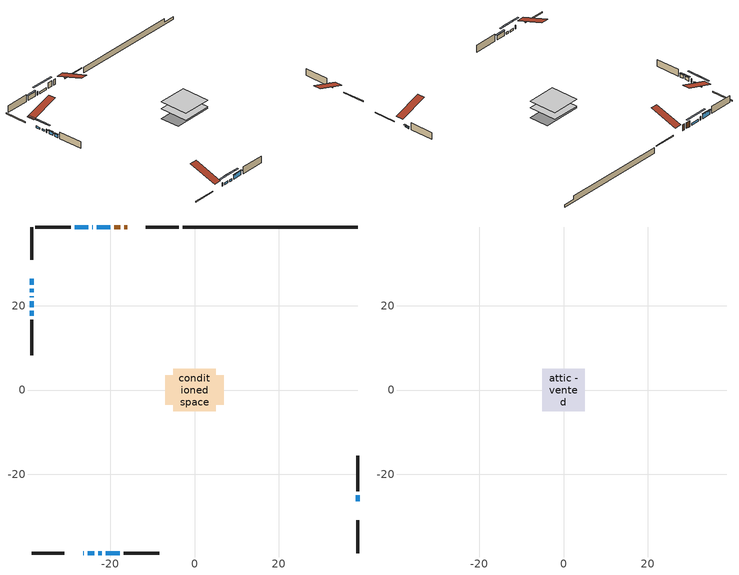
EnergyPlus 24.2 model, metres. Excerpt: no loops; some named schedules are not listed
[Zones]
conditioned space
 floor adiabatic (AdiabaticFloorConstruction): -5.04,-5.04 -5.04,5.04 5.04,5.04 5.04,-5.04 z1.22
 floor foundation (Slab1 construction): -6.91,-3.45 -6.91,3.45 6.91,3.45 6.91,-3.45 z-0.85
 wall outside (RimJoist1 construction): -3.75,38.63 -11.53,38.63 / -38.63,-38.63 -30.86,-38.63 / -38.63,38.63 -38.63,30.86 / 38.63,-38.63 38.63,-30.86 z1.22:1.52
 wall outside (AdiabaticWallConstruction 1): -15.97,38.63 -16.68,38.63 / -17.6,38.63 -19.05,38.63 z1.22:3.25
 wall outside (AdiabaticWallConstruction): -26.41,-38.63 -26.2,-38.63 / -24.06,38.63 -24.26,38.63 / -38.63,22.22 -38.63,22.01 / -38.63,21.08 -38.63,19.66 z1.22:2.44; -19.98,38.63 -23.13,38.63 / -25.28,-38.63 -23.75,-38.63 / -22.82,-38.63 -22.01,-38.63 / -38.63,26.41 -38.63,24.88 / -38.63,23.96 -38.63,23.14 / 38.63,-26.41 38.63,-24.88 z1.22:1.88; -25.19,38.63 -28.34,38.63 z1.22:2.85; -21.08,-38.63 -17.73,-38.63 z1.22:2.74; -38.63,18.73 -38.63,17.61 z1.22:2.34
 wall outside (Wall1 construction): -29.27,38.63 -37.7,38.63 / -16.8,-38.63 -8.37,-38.63 / -38.63,16.68 -38.63,8.25 / 38.63,-23.96 38.63,-15.53 z1.22:3.66
 wall foundation (FoundationWall1 construction): -2.82,38.63,-0.85 -2.82,38.63,1.22 34.48,38.63,1.22 34.48,38.63,-0.03 38.63,38.63,-0.03 38.63,38.63,-0.85
 window (WindowConstruction 5): -26.41,-38.63 -26.2,-38.63 z1.22:2.44
 window (WindowConstruction 8): -19.98,38.63 -23.13,38.63 z1.22:1.88
 window (WindowConstruction 9): -25.28,-38.63 -23.75,-38.63 z1.22:1.88
 window (WindowConstruction 10): -22.82,-38.63 -22.01,-38.63 z1.22:1.88
 window (WindowConstruction 11): -38.63,26.41 -38.63,24.89 z1.22:1.88
 window (WindowConstruction 12): -38.63,23.96 -38.63,23.14 z1.22:1.88
 window (WindowConstruction 6): -24.06,38.63 -24.26,38.63 z1.22:2.44
 window (WindowConstruction 7): -38.63,22.21 -38.63,22.01 z1.22:2.44
 window (WindowConstruction): 38.63,-26.41 38.63,-24.89 z1.22:1.88
 window (WindowConstruction 1): -25.19,38.63 -28.34,38.63 z1.22:2.84
 window (WindowConstruction 2): -21.08,-38.63 -17.73,-38.63 z1.22:2.74
 window (WindowConstruction 3): -38.63,21.08 -38.63,19.66 z1.22:2.44
 window (WindowConstruction 4): -38.63,18.73 -38.63,17.61 z1.22:2.34
 door (Door): -15.97,38.63 -16.68,38.63 z1.22:3.25
 door (Door 1): -17.6,38.63 -19.05,38.63 z1.22:3.25
 ceiling adiabatic (AdiabaticFloorConstruction): 5.04,-5.04 5.04,5.04 -5.04,5.04 -5.04,-5.04 z1.22
attic - vented
 floor to conditioned space (Floor1 construction Reversed): -5.05,-5.05 -5.05,5.05 5.05,5.05 5.05,-5.05 z3.66
 roof outside (Roof1 construction): -15.04,38.63,3.66 -15.04,28.8,6.93 -12.45,28.8,6.93 -12.45,38.63,3.66; -27.34,-38.63,3.66 -27.34,-28.8,6.93 -29.93,-28.8,6.93 -29.93,-38.63,3.66; -38.63,27.34,3.66 -28.8,27.34,6.93 -28.8,29.93,6.93 -38.63,29.93,3.66; 38.63,-27.34,3.66 28.8,-27.34,6.93 28.8,-29.93,6.93 38.63,-29.93,3.66
shading: -25.71,38.63 -17.4,38.63 -17.4,39.04 -25.71,39.04 z4.46; -21.17,-38.63 -27.85,-38.63 -27.85,-39.04 -21.17,-39.04 z4.46; -19.43,-38.63 -25.4,-38.63 -25.4,-39.04 -19.43,-39.04 z4.46; -38.63,22.31 -38.63,28.99 -39.04,28.99 -39.04,22.31 z4.46; -38.63,20.56 -38.63,26.54 -39.04,26.54 -39.04,20.56 z4.46; 38.63,-24.68 38.63,-26.61 39.04,-26.61 39.04,-24.68 z2.08; -28.54,38.63 -24.99,38.63 -24.99,39.04 -28.54,39.04 z3.05; -17.53,-38.63 -21.28,-38.63 -21.28,-39.04 -17.53,-39.04 z2.95; -38.63,19.46 -38.63,21.28 -39.04,21.28 -39.04,19.46 z2.64; -38.63,17.41 -38.63,18.93 -39.04,18.93 -39.04,17.41 z2.54
[Building]
Building 1: Terrain=Suburbs
[Site:Location]
Toronto Intl AP_ON: Latitude {deg}=43.68; Longitude {deg}=-79.63; Time Zone {hr}=-5; Elevation {m}=173; Keep Site Location Information=Yes
[Site:GroundTemperature:Shallow]
4.59119, 2.66285, 2.50842, 3.42352, 7.09712, 10.7536, 13.9236, 15.9317, 16.1023, 14.4691, 11.3799, 7.83558
[Site:WaterMainsTemperature]
Calculation Method=Schedule; Temperature Schedule=mains temperature schedule
[Material] Roughness=Rough; Thermal Absorptance=0.9
Name | Thickness {m} | Conductivity {W/m-K} | Density {kg/m3} | Specific Heat {J/kg-K} | Solar Absorptance | Visible Absorptance
asphalt or fiberglass shingles | 0.00635 | 0.162714 | 1121.4 | 1465.45 | 0.4 | 0.4
ceiling loosefill ins | 0.169333 | 0.0480833 | 16.02 | 1046.75 | 0.7 | 0.7
ceiling stud and cavity | 0.1397 | 0.115652 | 65.682 | 1177.47 | 0.7 | 0.7
concrete 4.0 in. | 0.1016 | 1.803125 | 2242.8 | 837.4 | 0.7 | 0.7
concrete 8.0 in. | 0.2032 | 1.803125 | 2242.8 | 837.4 | 0.7 | 0.7
door material | 0.04445 | 0.188738 | 512.64 | 1214.23 | 0.7 | 0.7
door material 1 | 0.04445 | 0.053851 | 512.64 | 1214.23 | 0.7 | 0.7
exterior vertical ins | 0.0454343 | 0.029427 | 32.04 | 1214.23 | 0.7 | 0.7
floor covering | 0.0127 | 0.0433444 | 54.468 | 1339.84 | 0.6 | 0.6
floor rigid ins; wall rigid ins | 0.512978 | 0.029427 | 32.04 | 1214.23 | 0.7 | 0.7
floor stud and cavity | 0.1397 | 1.75129 | 37.0049 | 1207.88 | 0.7 | 0.7
furniture material conditioned space 1 | 0.1524 | 0.115458 | 640.8 | 1214.23 | 0.6 | 0.6
gypsum board | 0.0127 | 0.160291 | 801 | 837.4 | 0.6 | 0.6
gypsum board 1 | 0.0127 | 0.160291 | 801 | 837.4 | 0.7 | 0.7
osb sheathing 0.5 in. | 0.0127 | 0.115458 | 512.64 | 1214.23 | 0.7 | 0.7
osb sheathing 0.75 in. | 0.01905 | 0.115458 | 512.64 | 1214.23 | 0.7 | 0.7
osb sheathing 2.0 in. | 0.0508 | 0.115458 | 512.64 | 1214.23 | 0.7 | 0.7
rim joist stud and cavity | 0.0508 | 0.029095 | 125.044 | 1163.47 | 0.6 | 0.6
wall stud and cavity | 0.1397 | 0.702165 | 139.0536 | 1170.24 | 0.7 | 0.7
wall stud and cavity 1 | 0.0889 | 0.380278 | 52.3479 | 1209.89 | 0.7 | 0.7
wall stud and cavity 2 | 0.0889 | 0.391764 | 83.0341 | 1211.67 | 0.7 | 0.7
wood siding | 0.0254 | 0.102417 | 544.68 | 1172.36 | 0.57 | 0.57
wood siding 1; wood siding 2; wood siding 3 | 0.0254 | 0.102417 | 544.68 | 1172.36 | 0.7 | 0.7
[WindowMaterial:SimpleGlazingSystem]
Name | U-Factor {W/m2-K} | Solar Heat Gain Coefficient
WindowMaterial | 2.95313 | 0.64
WindowMaterial 1 | 2.87647 | 0.71
WindowMaterial 2 | 2.89692 | 0.69
WindowMaterial 3 | 2.91338 | 0.67
WindowMaterial 4 | 2.92871 | 0.66
WindowMaterial 5 | 6.93965 | 0.69
WindowMaterial 6 | 2.9395 | 0.65
WindowMaterial 7 | 2.97754 | 0.61
[Construction]
AdiabaticFloorConstruction: floor stud and cavity, floor rigid ins, osb sheathing 0.75 in., floor covering
AdiabaticWallConstruction: wood siding 2, wall rigid ins, wall stud and cavity 1, gypsum board
AdiabaticWallConstruction 1: wood siding 3, wall rigid ins, wall stud and cavity 1, gypsum board
Door: door material
Door 1: door material 1
Floor1 construction Reversed: gypsum board, ceiling stud and cavity, ceiling loosefill ins
FoundationWall1 construction: concrete 8.0 in., gypsum board 1
furniture construction conditioned space 1: furniture material conditioned space 1
PartitionWallConstruction: gypsum board, wall stud and cavity 2, gypsum board
RimJoist1 construction: wood siding 1, osb sheathing 2.0 in., rim joist stud and cavity
Roof1 construction: asphalt or fiberglass shingles
Slab1 construction: concrete 4.0 in.
Wall1 construction: wood siding, osb sheathing 0.5 in., wall stud and cavity, gypsum board
WindowConstruction; WindowConstruction 11; WindowConstruction 9: WindowMaterial
WindowConstruction 1: WindowMaterial 1
WindowConstruction 10; WindowConstruction 12: WindowMaterial 7
WindowConstruction 2: WindowMaterial 2
WindowConstruction 3: WindowMaterial 3
WindowConstruction 4: WindowMaterial 4
WindowConstruction 5; WindowConstruction 6; WindowConstruction 7: WindowMaterial 5
WindowConstruction 8: WindowMaterial 6
[Zone] Multiplier=1; Part of Total Floor Area=Yes
Name | Volume {m3}
attic - vented | 54.15
conditioned space | 470.9
[Space]
Name | Zone | Volume {m3}
attic - vented 1 | attic - vented | 54.15
conditioned space 1 | conditioned space | 470.9
[ZoneInfiltration:EffectiveLeakageArea]
infil attic - vented 1: Zone or Space=attic - vented 1; Schedule=Always On Discrete; Effective Air Leakage Area {cm2}=4213.24; Stack Coefficient=0.000227814; Wind Coefficient=1.01979e-05
[ZoneMixing]
whole house fan mix: Zone or Space=attic - vented; Schedule=Always On Continuous; Design Flow Rate Calculation Method=Flow/Zone; Design Flow Rate {m3/s}=0; Source Zone or Space=conditioned space
[SurfaceProperty:ExposedFoundationPerimeter]
Slab1: Exposed Perimeter Calculation Method=TotalExposedPerimeter; Total Exposed Perimeter {m}=41.454
[InternalMass] Zone or ZoneList=conditioned space; Space or SpaceList=conditioned space 1
Name | Construction | Surface Area {m2}
furniture mass conditioned space 1 | furniture construction conditioned space 1 | 78.8841
partition wall mass | PartitionWallConstruction | 197.21
[Lights]
interior lighting: Zone or ZoneList or Space or SpaceList=conditioned space 1; Schedule=interior lighting schedule; Design Level Calculation Method=LightingLevel; Lighting Level {W}=343.2; Return Air Fraction=0; Fraction Radiant=0.6; Fraction Visible=0.2; Fraction Replaceable=1
[People]
occupants: Zone or ZoneList or Space or SpaceList=conditioned space 1; Number of People Schedule=occupants schedule; Number of People Calculation Method=People; Number of People=3; Fraction Radiant=0.314171; Sensible Heat Fraction=0.56303; Activity Level Schedule=occupants activity schedule; Carbon Dioxide Generation Rate {m3/s-W}=0; Enable ASHRAE 55 Comfort Warnings=No; Mean Radiant Temperature Calculation Type=EnclosureAveraged
[ElectricEquipment] Zone or ZoneList or Space or SpaceList=conditioned space 1; Design Level Calculation Method=EquipmentLevel
Name | Schedule | Design Level {W} | Fraction Latent | Fraction Radiant | Fraction Lost
clothes dryer | clothes dryer schedule | 140.772 | 0.015 | 0.081 | 0.85
clothes washer | clothes washer schedule | 32.1985 | 0.03 | 0.162 | 0.7
cooking range | cooking range schedule | 215.147 | 0.08 | 0.432 | 0.2
dishwasher | dishwasher schedule | 66.8632 | 0.3 | 0.18 | 0.4
fridge | fridge schedule | 72.9452 | 0 | 0.6 | 0
mech vent house fan | mech vent house fan schedule | 0.95 | 0 | 0 | 1
mech vent house fan cfis | mech vent house fan cfis schedule | 0 | 0 | 0 | 0
misc plug loads | misc plug loads schedule | 494.7 | 0.045 | 0.513 | 0.1
whole house fan | Always On Discrete | 0 | 0 | 0 | 1
[OtherEquipment] Zone or ZoneList or Space or SpaceList=conditioned space 1; Design Level Calculation Method=EquipmentLevel
Name | Fuel Type | Schedule | Design Level {W} | Fraction Latent | Fraction Radiant | Fraction Lost
clothes dryer 1 | Electricity | clothes dryer schedule | 0 | 0.015 | 0.081 | 0.85
cooking range 1 | Electricity | cooking range schedule | 0 | 0.08 | 0.432 | 0.2
general water use latent | None | general water use schedule | 62.594 | 1 | 0 | 0
general water use sensible | None | general water use schedule | -61.6891 | 0 | 0.6 | 0
mech vent house fan latent load | None | Always On Discrete | 0 | 1 | 0 | 0
mech vent house fan sensible load | None | Always On Discrete | 0 | 0 | 0 | 0
water heater energy adjustment1 | NaturalGas | Always On Discrete | 0.01 | 0 | 0 | 1
[ZoneInfiltration:DesignFlowRate] Zone or ZoneList or Space or SpaceList=conditioned space 1; Schedule=Always On Discrete; Design Flow Rate Calculation Method=Flow/Zone; Design Flow Rate {m3/s}=0
infil flow; natural vent flow; whole house fan flow
[AvailabilityManager:Scheduled]
central ac and furnace airloop Availability Manager: Schedule=Always On Discrete
[Foundation:Kiva]
Foundation Kiva 1: Initial Indoor Air Temperature {C}=18; Wall Height Above Grade {m}=1.21999; Wall Depth Below Slab {m}=0.2032; Custom Block Material Name 1=exterior vertical ins; Custom Block Depth 1 {m}=2.06999; Custom Block X Position 1 {m}=0.2159; Custom Block Z Position 1 {m}=0
[Foundation:Kiva:Settings]
Soil Conductivity {W/m-K}=0.849921; Soil Density {kg/m3}=1842.3; Soil Specific Heat {J/kg-K}=418.7; Ground Solar Absorptivity=0.9; Ground Thermal Absorptivity=0.9; Ground Surface Roughness {m}=0.03; Far-Field Width {m}=40; Deep-Ground Boundary Condition=ZeroFlux; Deep-Ground Depth {m}=40; Minimum Cell Dimension {m}=0.2; Maximum Cell Growth Coefficient=3; Simulation Timestep=Timestep
[Exterior:Lights]
exterior lighting: Schedule=exterior lighting schedule; Design Level {W}=75.6
[EnergyManagementSystem:GlobalVariable]
central_ac_and_furnace_airloop_Fan_RTF
infil_program_Qfan
infil_program_Qinf
natural_vent_program_Qnv
natural_vent_program_Qwhf
[EnergyManagementSystem:Sensor]
Name | Output:Variable or Output:Meter Index Key | Output:Variable or Output:Meter
airflow_gain | infil flow | Infiltration Sensible Heat Gain Energy
airflow_gain_1 | natural vent flow | Infiltration Sensible Heat Gain Energy
airflow_gain_2 | whole house fan flow | Infiltration Sensible Heat Gain Energy
airflow_loss | infil flow | Infiltration Sensible Heat Loss Energy
airflow_loss_1 | natural vent flow | Infiltration Sensible Heat Loss Energy
airflow_loss_2 | whole house fan flow | Infiltration Sensible Heat Loss Energy
clg_load_cond |  | Cooling:EnergyTransfer:Zone:CONDITIONED SPACE
clg_sp_s; clg_sp_s_1 | cooling setpoint | Schedule Value
clothes_dryer_exhaust_0_sch_s | clothes dryer exhaust 0 schedule | Schedule Value
cool_season | cooling season schedule | Schedule Value
htg_load_cond |  | Heating:EnergyTransfer:Zone:CONDITIONED SPACE
htg_sp_s; htg_sp_s_1 | heating setpoint | Schedule Value
ig_ee_conv | clothes dryer | Electric Equipment Convective Heating Energy
ig_ee_conv_2 | cooking range | Electric Equipment Convective Heating Energy
ig_ee_conv_4 | fridge | Electric Equipment Convective Heating Energy
ig_ee_conv_5 | misc plug loads | Electric Equipment Convective Heating Energy
ig_ee_conv_6 | whole house fan | Electric Equipment Convective Heating Energy
ig_ee_rad | clothes dryer | Electric Equipment Radiant Heating Energy
ig_ee_rad_2 | cooking range | Electric Equipment Radiant Heating Energy
ig_ee_rad_4 | fridge | Electric Equipment Radiant Heating Energy
ig_ee_rad_5 | misc plug loads | Electric Equipment Radiant Heating Energy
ig_ee_rad_6 | whole house fan | Electric Equipment Radiant Heating Energy
ig_lgt_conv | interior lighting | Lights Convective Heating Energy
ig_lgt_rad | interior lighting | Lights Radiant Heating Energy
ig_lgt_vis | interior lighting | Lights Visible Radiation Heating Energy
ig_oe_conv | clothes dryer 1 | Other Equipment Convective Heating Energy
ig_oe_conv_1 | cooking range 1 | Other Equipment Convective Heating Energy
ig_oe_conv_2 | general water use latent | Other Equipment Convective Heating Energy
ig_oe_conv_3 | general water use sensible | Other Equipment Convective Heating Energy
ig_oe_conv_4 | water heater energy adjustment1 | Other Equipment Convective Heating Energy
ig_oe_rad | clothes dryer 1 | Other Equipment Radiant Heating Energy
ig_oe_rad_1 | cooking range 1 | Other Equipment Radiant Heating Energy
ig_oe_rad_2 | general water use latent | Other Equipment Radiant Heating Energy
ig_oe_rad_3 | general water use sensible | Other Equipment Radiant Heating Energy
ig_oe_rad_4 | water heater energy adjustment1 | Other Equipment Radiant Heating Energy
ig_ppl_conv | occupants | People Convective Heating Energy
ig_ppl_rad | occupants | People Radiant Heating Energy
im_conv | furniture mass conditioned space 1 | Surface Inside Face Convection Heat Gain Energy
im_conv_1 | partition wall mass | Surface Inside Face Convection Heat Gain Energy
im_ig | furniture mass conditioned space 1 | Surface Inside Face Internal Gains Radiation Heat Gain Energy
im_ig_1 | partition wall mass | Surface Inside Face Internal Gains Radiation Heat Gain Energy
im_lgt | furniture mass conditioned space 1 | Surface Inside Face Lights Radiation Heat Gain Energy
im_lgt_1 | partition wall mass | Surface Inside Face Lights Radiation Heat Gain Energy
im_sol | furniture mass conditioned space 1 | Surface Inside Face Solar Radiation Heat Gain Energy
im_sol_1 | partition wall mass | Surface Inside Face Solar Radiation Heat Gain Energy
im_surf | furniture mass conditioned space 1 | Surface Inside Face Net Surface Thermal Radiation Heat Gain Energy
im_surf_1 | partition wall mass | Surface Inside Face Net Surface Thermal Radiation Heat Gain Energy
mv_conv | mech vent house fan | Electric Equipment Convective Heating Energy
mv_conv_1 | mech vent house fan cfis | Electric Equipment Convective Heating Energy
mv_conv_2 | mech vent house fan latent load | Other Equipment Convective Heating Energy
mv_conv_3 | mech vent house fan sensible load | Other Equipment Convective Heating Energy
mv_rad | mech vent house fan | Electric Equipment Radiant Heating Energy
mv_rad_1 | mech vent house fan cfis | Electric Equipment Radiant Heating Energy
mv_rad_2 | mech vent house fan latent load | Other Equipment Radiant Heating Energy
mv_rad_3 | mech vent house fan sensible load | Other Equipment Radiant Heating Energy
natural_vent_s | natural vent schedule | Schedule Value
out_pb_s |  | Site Outdoor Air Barometric Pressure
out_wt_s |  | Site Outdoor Air Humidity Ratio
site_vw_s |  | Site Wind Speed
ss_back_out | Window1 | Surface Window Shortwave from Zone Back Out Window Heat Transfer Rate
ss_back_out_1 | Window10 | Surface Window Shortwave from Zone Back Out Window Heat Transfer Rate
ss_back_out_10 | Window6 | Surface Window Shortwave from Zone Back Out Window Heat Transfer Rate
ss_back_out_11 | Window8 | Surface Window Shortwave from Zone Back Out Window Heat Transfer Rate
ss_back_out_12 | Window9 | Surface Window Shortwave from Zone Back Out Window Heat Transfer Rate
ss_back_out_2 | Window11 | Surface Window Shortwave from Zone Back Out Window Heat Transfer Rate
ss_back_out_3 | Window12 | Surface Window Shortwave from Zone Back Out Window Heat Transfer Rate
ss_back_out_4 | Window13 | Surface Window Shortwave from Zone Back Out Window Heat Transfer Rate
ss_back_out_5 | Window14 | Surface Window Shortwave from Zone Back Out Window Heat Transfer Rate
ss_back_out_6 | Window2 | Surface Window Shortwave from Zone Back Out Window Heat Transfer Rate
ss_back_out_7 | Window3 | Surface Window Shortwave from Zone Back Out Window Heat Transfer Rate
ss_back_out_8 | Window4 | Surface Window Shortwave from Zone Back Out Window Heat Transfer Rate
ss_back_out_9 | Window5 | Surface Window Shortwave from Zone Back Out Window Heat Transfer Rate
ss_conv | Door1 | Surface Inside Face Convection Heat Gain Energy
ss_conv_1 | Door2 | Surface Inside Face Convection Heat Gain Energy
ss_conv_10 | Window4 | Surface Inside Face Convection Heat Gain Energy
ss_conv_11 | Window5 | Surface Inside Face Convection Heat Gain Energy
ss_conv_12 | Window6 | Surface Inside Face Convection Heat Gain Energy
ss_conv_13 | Window8 | Surface Inside Face Convection Heat Gain Energy
ss_conv_14 | Window9 | Surface Inside Face Convection Heat Gain Energy
ss_conv_2 | Window1 | Surface Inside Face Convection Heat Gain Energy
ss_conv_3 | Window10 | Surface Inside Face Convection Heat Gain Energy
ss_conv_4 | Window11 | Surface Inside Face Convection Heat Gain Energy
ss_conv_5 | Window12 | Surface Inside Face Convection Heat Gain Energy
ss_conv_6 | Window13 | Surface Inside Face Convection Heat Gain Energy
ss_conv_7 | Window14 | Surface Inside Face Convection Heat Gain Energy
ss_conv_8 | Window2 | Surface Inside Face Convection Heat Gain Energy
ss_conv_9 | Window3 | Surface Inside Face Convection Heat Gain Energy
ss_ig | Door1 | Surface Inside Face Internal Gains Radiation Heat Gain Energy
ss_ig_1 | Door2 | Surface Inside Face Internal Gains Radiation Heat Gain Energy
ss_ig_10 | Window4 | Surface Inside Face Internal Gains Radiation Heat Gain Energy
ss_ig_11 | Window5 | Surface Inside Face Internal Gains Radiation Heat Gain Energy
ss_ig_12 | Window6 | Surface Inside Face Internal Gains Radiation Heat Gain Energy
ss_ig_13 | Window8 | Surface Inside Face Internal Gains Radiation Heat Gain Energy
ss_ig_14 | Window9 | Surface Inside Face Internal Gains Radiation Heat Gain Energy
ss_ig_2 | Window1 | Surface Inside Face Internal Gains Radiation Heat Gain Energy
ss_ig_3 | Window10 | Surface Inside Face Internal Gains Radiation Heat Gain Energy
ss_ig_4 | Window11 | Surface Inside Face Internal Gains Radiation Heat Gain Energy
ss_ig_5 | Window12 | Surface Inside Face Internal Gains Radiation Heat Gain Energy
ss_ig_6 | Window13 | Surface Inside Face Internal Gains Radiation Heat Gain Energy
ss_ig_7 | Window14 | Surface Inside Face Internal Gains Radiation Heat Gain Energy
ss_ig_8 | Window2 | Surface Inside Face Internal Gains Radiation Heat Gain Energy
ss_ig_9 | Window3 | Surface Inside Face Internal Gains Radiation Heat Gain Energy
ss_lgt | Door1 | Surface Inside Face Lights Radiation Heat Gain Energy
ss_lgt_1 | Door2 | Surface Inside Face Lights Radiation Heat Gain Energy
ss_sol | Door1 | Surface Inside Face Solar Radiation Heat Gain Energy
ss_sol_1 | Door2 | Surface Inside Face Solar Radiation Heat Gain Energy
ss_surf | Door1 | Surface Inside Face Net Surface Thermal Radiation Heat Gain Energy
ss_surf_1 | Door2 | Surface Inside Face Net Surface Thermal Radiation Heat Gain Energy
ss_surf_10 | Window4 | Surface Inside Face Net Surface Thermal Radiation Heat Gain Energy
ss_surf_11 | Window5 | Surface Inside Face Net Surface Thermal Radiation Heat Gain Energy
ss_surf_12 | Window6 | Surface Inside Face Net Surface Thermal Radiation Heat Gain Energy
ss_surf_13 | Window8 | Surface Inside Face Net Surface Thermal Radiation Heat Gain Energy
ss_surf_14 | Window9 | Surface Inside Face Net Surface Thermal Radiation Heat Gain Energy
ss_surf_2 | Window1 | Surface Inside Face Net Surface Thermal Radiation Heat Gain Energy
ss_surf_3 | Window10 | Surface Inside Face Net Surface Thermal Radiation Heat Gain Energy
ss_surf_4 | Window11 | Surface Inside Face Net Surface Thermal Radiation Heat Gain Energy
ss_surf_5 | Window12 | Surface Inside Face Net Surface Thermal Radiation Heat Gain Energy
ss_surf_6 | Window13 | Surface Inside Face Net Surface Thermal Radiation Heat Gain Energy
ss_surf_7 | Window14 | Surface Inside Face Net Surface Thermal Radiation Heat Gain Energy
ss_surf_8 | Window2 | Surface Inside Face Net Surface Thermal Radiation Heat Gain Energy
ss_surf_9 | Window3 | Surface Inside Face Net Surface Thermal Radiation Heat Gain Energy
ss_trans_in | Window1 | Surface Window Transmitted Solar Radiation Rate
ss_trans_in_1 | Window10 | Surface Window Transmitted Solar Radiation Rate
ss_trans_in_10 | Window6 | Surface Window Transmitted Solar Radiation Rate
ss_trans_in_11 | Window8 | Surface Window Transmitted Solar Radiation Rate
ss_trans_in_12 | Window9 | Surface Window Transmitted Solar Radiation Rate
ss_trans_in_2 | Window11 | Surface Window Transmitted Solar Radiation Rate
ss_trans_in_3 | Window12 | Surface Window Transmitted Solar Radiation Rate
ss_trans_in_4 | Window13 | Surface Window Transmitted Solar Radiation Rate
ss_trans_in_5 | Window14 | Surface Window Transmitted Solar Radiation Rate
ss_trans_in_6 | Window2 | Surface Window Transmitted Solar Radiation Rate
ss_trans_in_7 | Window3 | Surface Window Transmitted Solar Radiation Rate
ss_trans_in_8 | Window4 | Surface Window Transmitted Solar Radiation Rate
ss_trans_in_9 | Window5 | Surface Window Transmitted Solar Radiation Rate
ss_trans_out | Window1 | Surface Inside Face Initial Transmitted Diffuse Transmitted Out Window Solar Radiation Rate
ss_trans_out_1 | Window10 | Surface Inside Face Initial Transmitted Diffuse Transmitted Out Window Solar Radiation Rate
ss_trans_out_10 | Window6 | Surface Inside Face Initial Transmitted Diffuse Transmitted Out Window Solar Radiation Rate
ss_trans_out_11 | Window8 | Surface Inside Face Initial Transmitted Diffuse Transmitted Out Window Solar Radiation Rate
ss_trans_out_12 | Window9 | Surface Inside Face Initial Transmitted Diffuse Transmitted Out Window Solar Radiation Rate
ss_trans_out_2 | Window11 | Surface Inside Face Initial Transmitted Diffuse Transmitted Out Window Solar Radiation Rate
ss_trans_out_3 | Window12 | Surface Inside Face Initial Transmitted Diffuse Transmitted Out Window Solar Radiation Rate
ss_trans_out_4 | Window13 | Surface Inside Face Initial Transmitted Diffuse Transmitted Out Window Solar Radiation Rate
ss_trans_out_5 | Window14 | Surface Inside Face Initial Transmitted Diffuse Transmitted Out Window Solar Radiation Rate
ss_trans_out_6 | Window2 | Surface Inside Face Initial Transmitted Diffuse Transmitted Out Window Solar Radiation Rate
ss_trans_out_7 | Window3 | Surface Inside Face Initial Transmitted Diffuse Transmitted Out Window Solar Radiation Rate
ss_trans_out_8 | Window4 | Surface Inside Face Initial Transmitted Diffuse Transmitted Out Window Solar Radiation Rate
ss_trans_out_9 | Window5 | Surface Inside Face Initial Transmitted Diffuse Transmitted Out Window Solar Radiation Rate
s_conv | Floor1 | Surface Inside Face Convection Heat Gain Energy
s_conv_1 | FoundationWall1 | Surface Inside Face Convection Heat Gain Energy
s_conv_10 | Wall1:180 | Surface Inside Face Convection Heat Gain Energy
s_conv_11 | Wall1:270 | Surface Inside Face Convection Heat Gain Energy
s_conv_12 | Wall1:90 | Surface Inside Face Convection Heat Gain Energy
s_conv_2 | inferred conditioned ceiling | Surface Inside Face Convection Heat Gain Energy
s_conv_3 | inferred conditioned floor | Surface Inside Face Convection Heat Gain Energy
s_conv_4 | RimJoist1:0 | Surface Inside Face Convection Heat Gain Energy
s_conv_5 | RimJoist1:180 | Surface Inside Face Convection Heat Gain Energy
s_conv_6 | RimJoist1:270 | Surface Inside Face Convection Heat Gain Energy
s_conv_7 | RimJoist1:90 | Surface Inside Face Convection Heat Gain Energy
s_conv_8 | Slab1 | Surface Inside Face Convection Heat Gain Energy
s_conv_9 | Wall1:0 | Surface Inside Face Convection Heat Gain Energy
s_ig | Floor1 | Surface Inside Face Internal Gains Radiation Heat Gain Energy
s_ig_1 | FoundationWall1 | Surface Inside Face Internal Gains Radiation Heat Gain Energy
s_ig_10 | Wall1:180 | Surface Inside Face Internal Gains Radiation Heat Gain Energy
